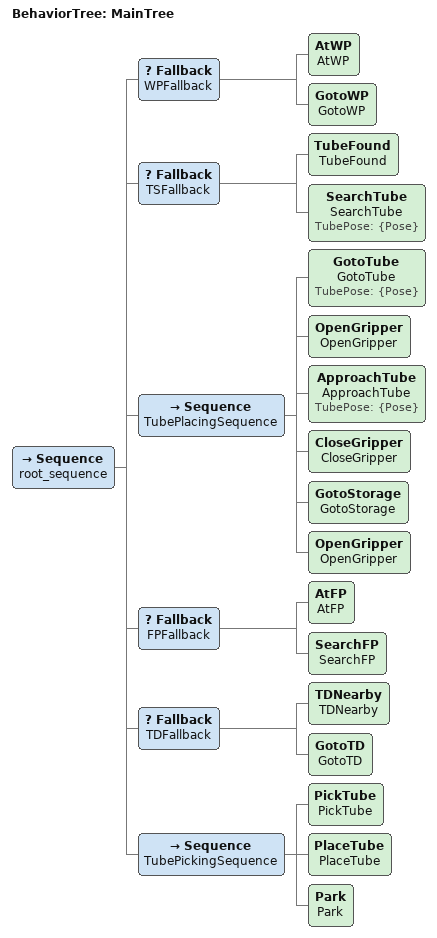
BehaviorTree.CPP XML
<root BTCPP_format="4" >
	<BehaviorTree ID="MainTree">
		<Sequence name="root_sequence">
			<Fallback name="WPFallback">
				<AtWP   name="AtWP"/>
				<GotoWP name="GotoWP"/>
			</Fallback>
			<Fallback name="TSFallback">
				<TubeFound name="TubeFound"/>
				<SearchTube name="SearchTube" TubePose="{Pose}"/>
			</Fallback>
			<Sequence name="TubePlacingSequence">
				<GotoTube name="GotoTube" TubePose="{Pose}"/>
				<OpenGripper name="OpenGripper"/>
				<ApproachTube name="ApproachTube" TubePose="{Pose}"/>
				<CloseGripper name="CloseGripper"/>
				<GotoStorage name="GotoStorage"/>
				<OpenGripper name="OpenGripper"/>
			</Sequence>
			<Fallback name="FPFallback">
				<AtFP name="AtFP"/>
				<SearchFP name="SearchFP"/>
			</Fallback>
			<Fallback name="TDFallback">
				<TDNearby name="TDNearby"/>
				<GotoTD name="GotoTD"/>
			</Fallback>
			<Sequence name="TubePickingSequence">
				<PickTube name="PickTube"/>
				<PlaceTube name="PlaceTube"/>
				<Park name="Park"/>
			</Sequence>
		</Sequence>
	</BehaviorTree>
</root>
